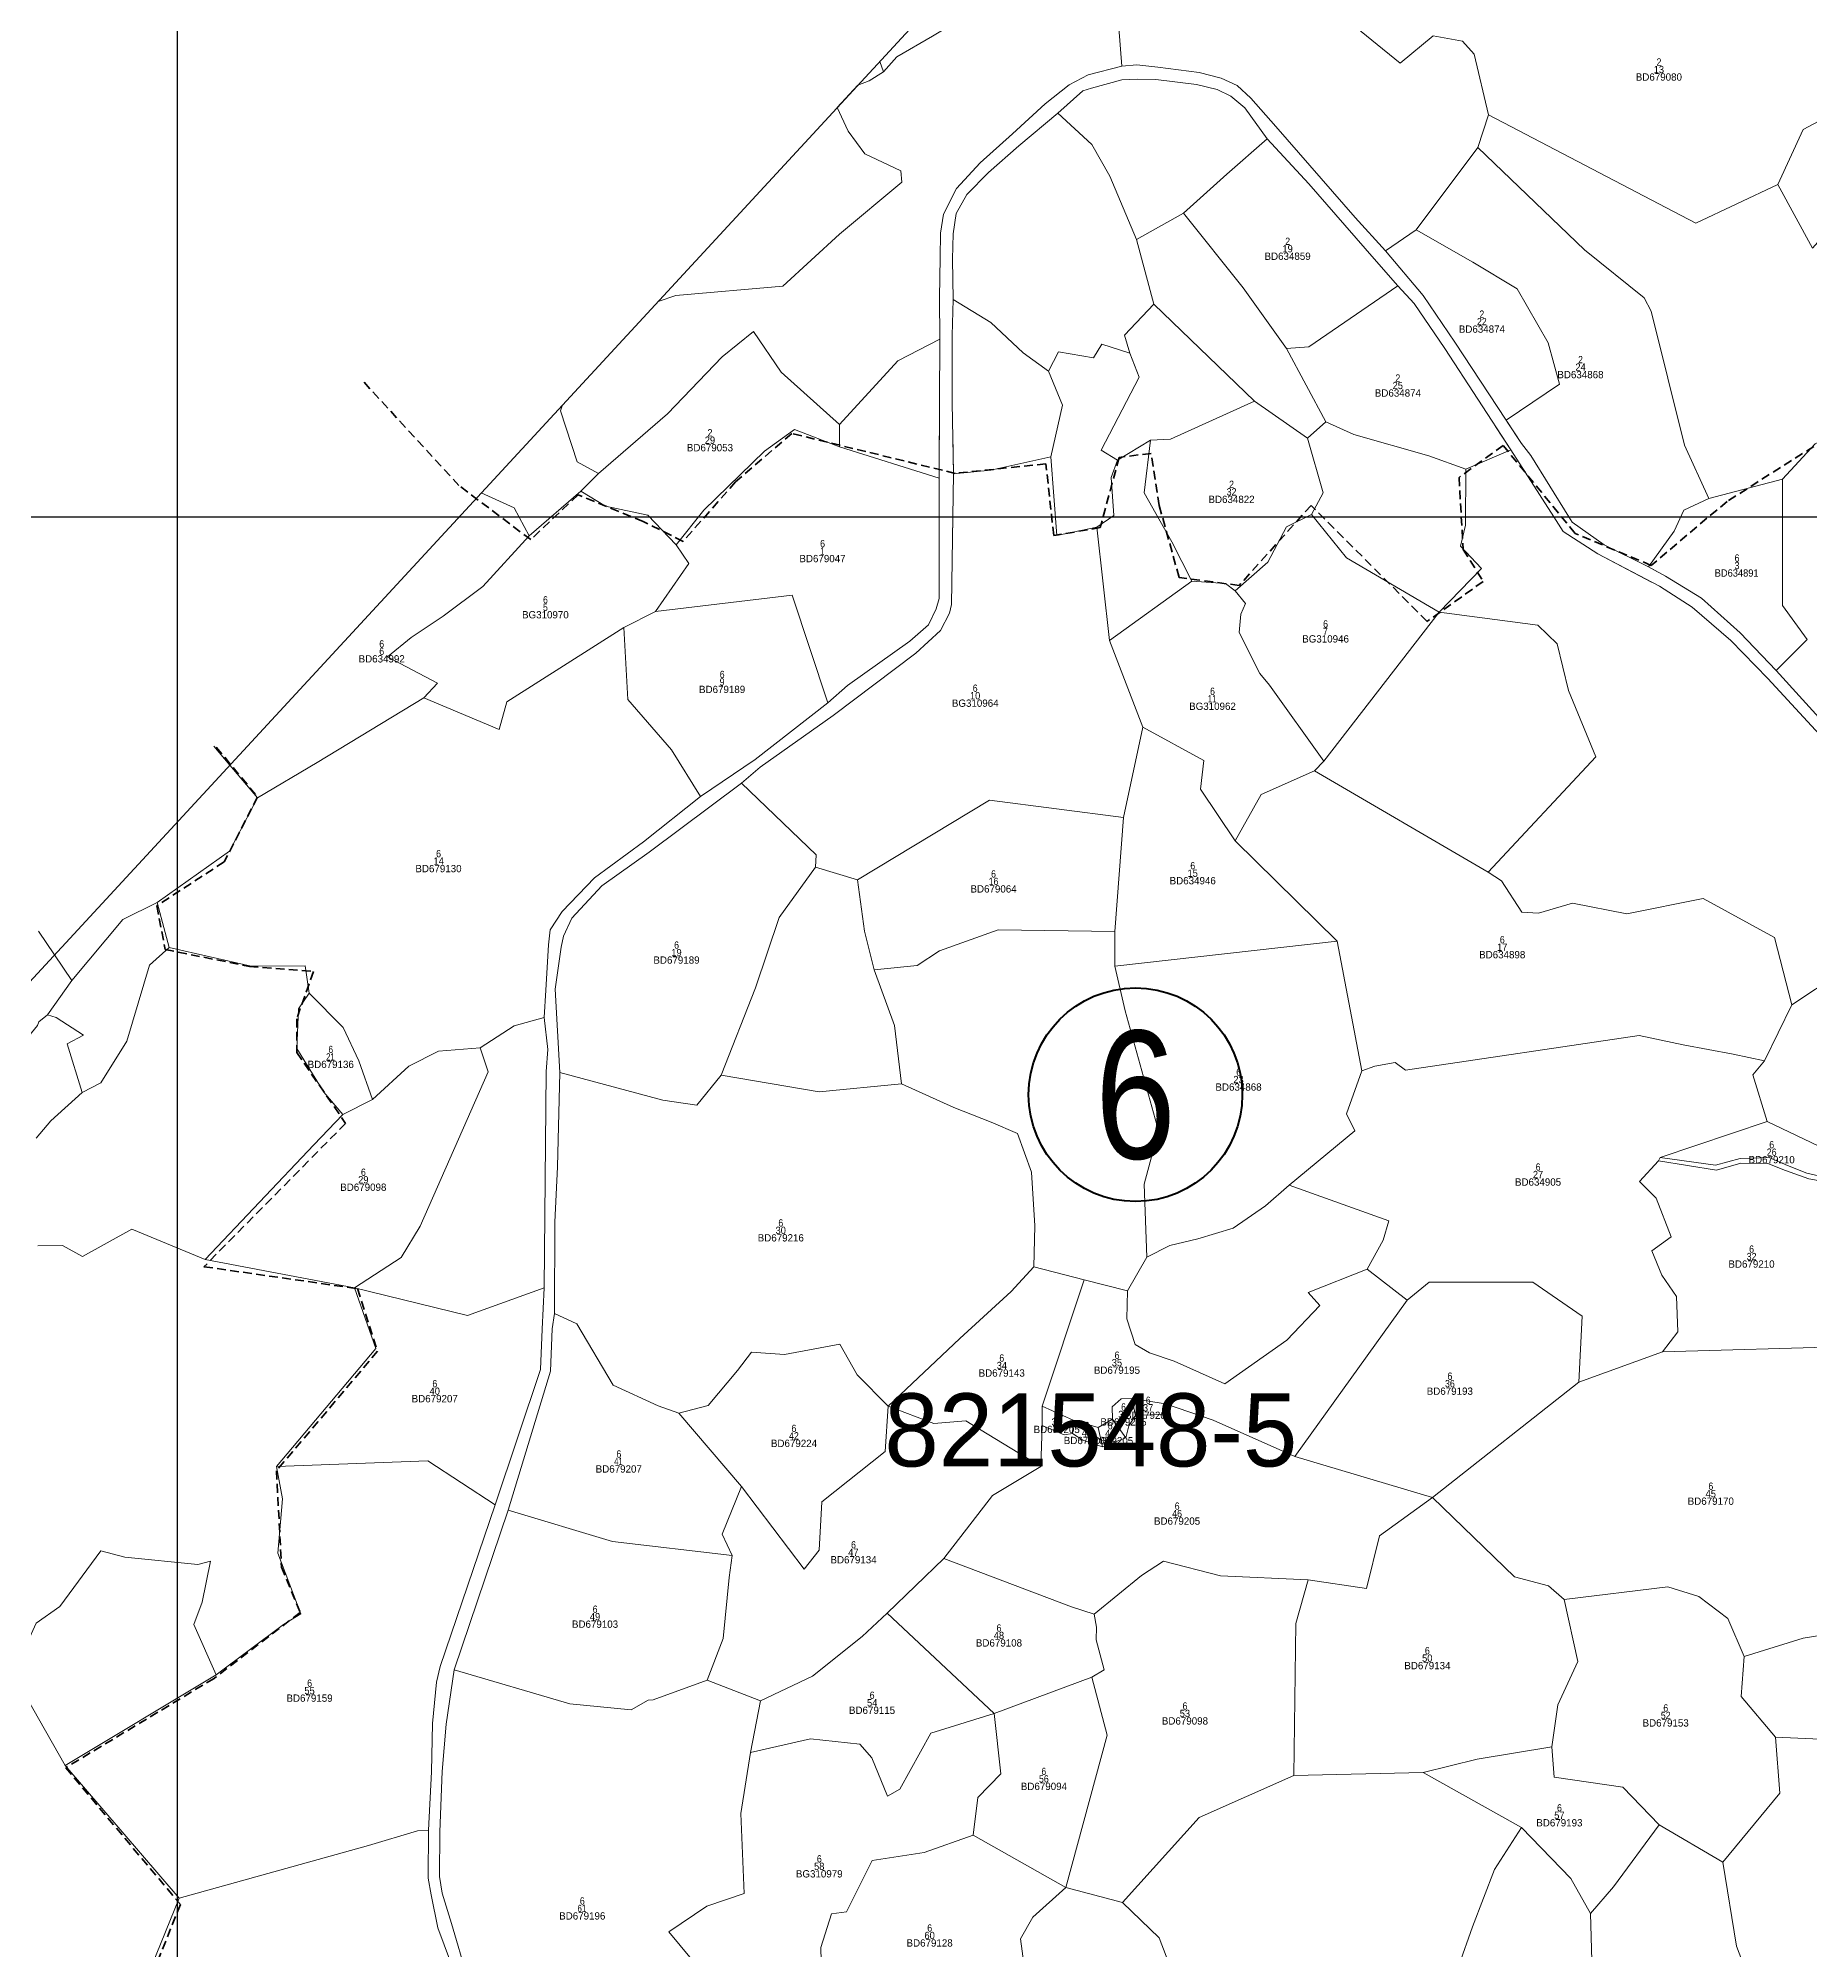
# Model space of a CAD drawing. Header units: metres. Extents: x 547915 to 556085, y 1814738 to 1822008.
# Drawn here: x 548924 to 549894, y 1819215 to 1820262 of the extents above; entities that cross this region are included whole.
import ezdxf
from ezdxf.enums import TextEntityAlignment as Align

# ---------------------------------------------------------------- set-up
doc = ezdxf.new("R2010")
doc.units = ezdxf.units.M
doc.header["$LTSCALE"] = 1.6
doc.linetypes.add('MEDIUM_DASHED', pattern=[4.5, 3, -1.5])
for name, color, linetype, lineweight in [('10', 7, 'Continuous', 13), ('23', 7, 'Continuous', 13), ('34', 7, 'MEDIUM_DASHED', 35), ('46', 7, 'Continuous', 35), ('54', 7, 'Continuous', 25)]:
    doc.layers.add(name, color=color, linetype=linetype, lineweight=lineweight)
doc.layers.add('20', color=7, linetype='Continuous')
doc.layers.add('55', color=7, linetype='Continuous')

msp = doc.modelspace()

# ---------------------------------------------------------------- linework, layer by layer
at = {"layer": '10'}
for p, q in [((549386.46, 1820243.69), (549384.39, 1820249.31)), ((549372.39, 1820236.31), (549361.09, 1820224.08)), ((549661.33, 1820145.66), (549678.08, 1820157.2)), ((549534.51, 1820116.46), (549589.51, 1820063.34)), ((549607.06, 1820092.21), (549628.61, 1820051.95)), ((549618.67, 1820043.04), (549589.51, 1820063.34)), ((549532.72, 1820041.97), (549514.66, 1820031)), ((549362.42, 1820038.29), (549416.91, 1820021.13)), ((549729.82, 1820036.67), (549705.21, 1820026.02)), ((549220.82, 1820013.96), (549230.37, 1820023.73)), ((549503.29, 1819994.29), (549510.25, 1819932.25)), ((549690.72, 1819947.68), (549627.45, 1819866.16)), ((549510.25, 1819932.25), (549528.4, 1819884.78)), ((549028.56, 1819864.02), (549019.86, 1819874.32)), ((549043.74, 1819846.05), (549028.56, 1819864.02)), ((549627.45, 1819866.16), (549622.4, 1819860.87)), ((549622.4, 1819860.87), (549717.54, 1819805.39)), ((549349.27, 1819808.06), (549372.31, 1819801.26)), ((548995.47, 1819764.1), (548988.86, 1819788.8)), ((549634.85, 1819767.59), (549648.25, 1819696.61)), ((549910.2, 1819750.36), (549883.69, 1819732.72)), ((548928.75, 1819727.23), (548942.08, 1819746)), ((549883.69, 1819732.72), (549868.79, 1819702.04)), ((549870.32, 1819668.86), (549811.64, 1819649.25)), ((549530.69, 1819594.6), (549520.09, 1819576.12)), ((549473.38, 1819513.09), (549496.4, 1819582.21)), ((549813.01, 1819542.82), (549918.51, 1819545.69)), ((549540.85, 1819514.32), (549522.34, 1819517.29)), ((549522.34, 1819517.29), (549524.43, 1819507.86)), ((549767.22, 1819526.14), (549687, 1819463)), ((549274.41, 1819509.11), (549308.83, 1819468.99)), ((549473.26, 1819502.35), (549473.38, 1819513.09)), ((549490.39, 1819505.4), (549489.89, 1819498)), ((549503.93, 1819501.28), (549506.46, 1819490.82)), ((549511.93, 1819505.94), (549519.13, 1819495.7)), ((549611.62, 1819485.52), (549687, 1819463)), ((549388.41, 1819399.71), (549447.06, 1819344.79)), ((549435.49, 1819278.07), (549486.28, 1819249.42)), ((549517.32, 1819241.21), (549486.28, 1819249.42))]:
    msp.add_line(p, q, dxfattribs=at)
for points in [[(549386.46, 1820243.69), (549393.79, 1820251.83), (549413.28, 1820263.2), (549476.48, 1820301.23), (549513.36, 1820326.44)], [(549513.36, 1820326.44), (549513.46, 1820291.17), (549516.97, 1820246.66)], [(549687.47, 1820263.41), (549669.4, 1820248.37), (549638.22, 1820273.47), (549613.1, 1820291.44), (549587.01, 1820309.4)], [(549687.47, 1820263.41), (549703.52, 1820260.5), (549709.8, 1820253.24), (549717.75, 1820220.05)], [(549948, 1820262.01), (549918, 1820227.01), (549890, 1820212.01), (549875.99, 1820182.02)], [(549372.39, 1820236.31), (549378.66, 1820238.68), (549386.46, 1820243.69)], [(549970.99, 1820245), (549965.99, 1820227.01), (549894.99, 1820147.02), (549875.99, 1820182.02)], [(549361.09, 1820224.08), (549367.21, 1820211.06), (549376.25, 1820198.81), (549395.88, 1820189.39), (549396.46, 1820183.18), (549362.33, 1820154.81), (549331.44, 1820126.19), (549272.81, 1820121.12), (549263.07, 1820117.95)], [(549482, 1820220.93), (549500.44, 1820203.87), (549510.3, 1820186.57), (549524.9, 1820151.81), (549534.51, 1820116.46)], [(549678.08, 1820157.2), (549711.9, 1820202.28), (549717.75, 1820220.05)], [(549717.75, 1820220.05), (549831.21, 1820160.8), (549875.99, 1820182.02)], [(549596.47, 1820206.9), (549574.42, 1820187.59), (549550.71, 1820166.15), (549524.9, 1820151.81)], [(549838.3, 1820010.04), (549824.93, 1820039.22), (549806.68, 1820112.62), (549802.81, 1820119.87), (549770.17, 1820146.15), (549711.9, 1820202.28)], [(549550.71, 1820166.15), (549583.39, 1820125.35), (549607.06, 1820092.21)], [(549727.28, 1820052.98), (549756.47, 1820072.61), (549750.41, 1820095.15), (549733.32, 1820124.86), (549709.02, 1820139.32), (549678.08, 1820157.2)], [(549607.06, 1820092.21), (549619.34, 1820093.06), (549668.07, 1820126.49)], [(549476.81, 1820079.81), (549462.86, 1820089.67), (549445.16, 1820106.44), (549424.66, 1820118.88)], [(549534.51, 1820116.46), (549518.38, 1820099.47), (549521.33, 1820089.66)], [(549362.44, 1820050.6), (549330.49, 1820079.24), (549315.24, 1820101.5), (549298.14, 1820087.61), (549268.29, 1820056.43), (549230.37, 1820023.73)], [(549417.28, 1820097.17), (549394.29, 1820085.42), (549362.44, 1820050.6), (549362.42, 1820038.29)], [(549521.33, 1820089.66), (549506.02, 1820094.59), (549501.49, 1820086.95), (549482.3, 1820090.38), (549476.81, 1820079.81)], [(549514.66, 1820031), (549505.57, 1820036.43), (549526.47, 1820076.49), (549521.33, 1820089.66)], [(549476.81, 1820079.81), (549484.51, 1820061.11), (549478.08, 1820032.87)], [(549230.37, 1820023.73), (549218.72, 1820030.14), (549209.65, 1820057.98), (549210.8, 1820061.34)], [(549589.51, 1820063.34), (549543.59, 1820042.56), (549532.72, 1820041.97)], [(549620.73, 1820001.27), (549627.13, 1820013.15), (549618.67, 1820043.04), (549628.61, 1820051.95)], [(549705.21, 1820026.02), (549684.95, 1820033.41), (549644, 1820045.09), (549628.61, 1820051.95)], [(549362.42, 1820038.29), (549337.82, 1820047.69), (549321.42, 1820035.9), (549288.1, 1820003.57), (549273.02, 1819984.54), (549257.54, 1820000.87), (549234.29, 1820005.75), (549220.82, 1820013.96)], [(549273.02, 1819984.54), (549288.1, 1820003.57), (549321.42, 1820035.9), (549337.82, 1820047.69), (549362.42, 1820038.29), (549416.91, 1820021.13)], [(549503.29, 1819994.29), (549512.6, 1820000.68), (549511.14, 1820021.53), (549514.66, 1820031), (549532.72, 1820041.97), (549529.22, 1820013.08), (549544.25, 1819986.36), (549555.25, 1819964.76)], [(549620.73, 1820001.27), (549607.08, 1819994.53), (549596.91, 1819975.05), (549579.08, 1819959.37), (549573.67, 1819963.49), (549555.25, 1819964.76), (549544.25, 1819986.36), (549529.22, 1820013.08), (549532.72, 1820041.97)], [(549913.65, 1820047.65), (549896.51, 1820039.92), (549878.62, 1820020.65), (549838.3, 1820010.04)], [(549878.62, 1820020.65), (549896.51, 1820039.92), (549913.65, 1820047.65), (549931.65, 1820035.04), (549934.56, 1820024.69)], [(549478.08, 1820032.87), (549445.24, 1820025.52), (549424.76, 1820023.5)], [(549503.29, 1819994.29), (549481.44, 1819989.79), (549478.08, 1820032.87), (549445.24, 1820025.52), (549424.76, 1820023.5)], [(549478.08, 1820032.87), (549481.44, 1819989.79), (549503.29, 1819994.29), (549512.6, 1820000.68), (549511.14, 1820021.53), (549514.66, 1820031)], [(549729.82, 1820036.67), (549705.21, 1820026.02), (549705.15, 1819995.33), (549702.28, 1819983.98), (549713.83, 1819971.66), (549690.72, 1819947.68)], [(549620.73, 1820001.27), (549639.93, 1819977.55), (549690.72, 1819947.68), (549713.83, 1819971.66), (549702.28, 1819983.98), (549705.15, 1819995.33), (549705.21, 1820026.02)], [(549805.36, 1819972.62), (549819.37, 1819992.18), (549824.65, 1820003.6), (549838.3, 1820010.04), (549878.62, 1820020.65)], [(549875.16, 1819915.85), (549892.12, 1819932.71), (549878.6, 1819951.43), (549878.62, 1820020.65)], [(549220.82, 1820013.96), (549192.51, 1819989.54), (549184.27, 1820004.86), (549166.27, 1820013.12)], [(549166.27, 1820013.12), (549184.27, 1820004.86), (549192.51, 1819989.54)], [(549273.02, 1819984.54), (549257.54, 1820000.87), (549234.29, 1820005.75), (549220.82, 1820013.96), (549192.51, 1819989.54)], [(549805.36, 1819972.62), (549819.37, 1819992.18), (549824.65, 1820003.6), (549838.3, 1820010.04)], [(549690.72, 1819947.68), (549639.93, 1819977.55), (549620.73, 1820001.27), (549607.08, 1819994.53), (549596.91, 1819975.05), (549579.08, 1819959.37)], [(549192.51, 1819989.54), (549167.21, 1819961.9), (549145.45, 1819945.54), (549127.89, 1819933.94), (549114.86, 1819923.38), (549142.34, 1819908.92), (549134.81, 1819900.82)], [(549273.02, 1819984.54), (549279.84, 1819974.39), (549261.67, 1819948.12), (549244.27, 1819939.31)], [(549356, 1819898.14), (549336.39, 1819957.11), (549261.67, 1819948.12)], [(549579.08, 1819959.37), (549573.67, 1819963.49), (549555.25, 1819964.76), (549510.25, 1819932.25)], [(549579.08, 1819959.37), (549584.71, 1819952.48), (549582.08, 1819946.7), (549581.24, 1819936.63), (549592.46, 1819914.13), (549597.8, 1819907.72), (549627.45, 1819866.16)], [(549690.72, 1819947.68), (549744.61, 1819940.72), (549755.21, 1819930.4), (549761.4, 1819904.91), (549776.38, 1819868.59), (549717.54, 1819805.39)], [(549244.27, 1819939.31), (549180.32, 1819898.74), (549176.09, 1819883.53), (549134.81, 1819900.82)], [(549244.27, 1819939.31), (549246.56, 1819900.02), (549270.38, 1819872.33), (549286.35, 1819846.75)], [(549043.74, 1819846.05), (549076.43, 1819865.38), (549134.81, 1819900.82)], [(549372.31, 1819801.26), (549444.42, 1819844.77), (549517.92, 1819835.32), (549528.4, 1819884.78)], [(549528.4, 1819884.78), (549561.8, 1819866.61), (549560.05, 1819850.79), (549579.07, 1819822.48)], [(549028.56, 1819864.02), (549043.74, 1819846.05), (549028.39, 1819816.84), (548988.86, 1819788.8)], [(549308.78, 1819854.14), (549349.66, 1819814.81), (549349.27, 1819808.06)], [(549579.07, 1819822.48), (549593.14, 1819847.91), (549622.4, 1819860.87)], [(549072.1, 1819739.2), (549069.86, 1819754.1), (549040.24, 1819753.92), (548995.47, 1819764.1), (548988.86, 1819788.8), (549028.39, 1819816.84), (549043.74, 1819846.05)], [(549517.92, 1819835.32), (549513.07, 1819772.93), (549513.19, 1819753.84), (549634.85, 1819767.59), (549579.07, 1819822.48)], [(549349.27, 1819808.06), (549329.37, 1819780.52), (549316.33, 1819742.02), (549297.58, 1819694.32)], [(549372.31, 1819801.26), (549376.1, 1819773.02), (549381.38, 1819751.93)], [(549717.54, 1819805.39), (549724.74, 1819800.66), (549735.85, 1819783.47), (549744.97, 1819782.91), (549763.73, 1819788.39), (549793.46, 1819782.54), (549835.29, 1819791.02), (549874.28, 1819769.65), (549883.69, 1819732.72)], [(548942.08, 1819746), (548970.02, 1819779.52), (548988.86, 1819788.8)], [(548942.08, 1819746), (548932.61, 1819760.12), (548923.9, 1819773.12)], [(549513.07, 1819772.93), (549449.28, 1819773.74), (549417.12, 1819762.31), (549404.92, 1819754.38), (549381.38, 1819751.93)], [(548995.47, 1819764.1), (548984.64, 1819754.39), (548972.22, 1819712.93), (548958, 1819690.12), (548947.79, 1819684.71)], [(548995.47, 1819764.1), (549040.24, 1819753.92), (549069.86, 1819754.1), (549072.1, 1819739.2), (549066.2, 1819730.65), (549065.37, 1819708.76), (549080.07, 1819684.9), (549090.41, 1819672.79), (549074.59, 1819656.18), (549015.07, 1819593.37)], [(549381.38, 1819751.93), (549392.49, 1819721.47), (549396.37, 1819689.56)], [(549536.99, 1819663.68), (549518.74, 1819729.52), (549513.19, 1819753.84)], [(549072.1, 1819739.2), (549066.2, 1819730.65), (549065.37, 1819708.76), (549080.07, 1819684.9), (549090.41, 1819672.79)], [(549106.71, 1819681.01), (549099.3, 1819702.11), (549090.69, 1819720.34), (549072.1, 1819739.2)], [(548881.19, 1819704.44), (548883.89, 1819702.61), (548895.66, 1819700.62), (548904.56, 1819700.44), (548910.88, 1819706.38), (548923.43, 1819721.5), (548924.07, 1819723.44), (548928.75, 1819727.23)], [(548947.79, 1819684.71), (548939.51, 1819711.47), (548948.5, 1819716.2), (548933.62, 1819725.89), (548928.75, 1819727.23)], [(549200.73, 1819725.8), (549184.23, 1819721.25), (549165.6, 1819709.19)], [(549868.79, 1819702.04), (549851.7, 1819705.66), (549824.22, 1819710.91), (549800.1, 1819716), (549672.24, 1819697.02), (549666.53, 1819701.18), (549655.43, 1819699.2), (549648.25, 1819696.61)], [(549165.6, 1819709.19), (549142.82, 1819707.33), (549126.7, 1819699.09), (549106.71, 1819681.01), (549090.41, 1819672.79)], [(549165.6, 1819709.19), (549170.12, 1819695.99), (549132.89, 1819611.54), (549122.46, 1819594.32), (549096.89, 1819577.84)], [(549209.21, 1819695.63), (549265.62, 1819680.54), (549284.3, 1819677.85), (549297.58, 1819694.32)], [(549608.52, 1819633.98), (549644.55, 1819663.81), (549639.88, 1819673), (549648.25, 1819696.61)], [(549868.79, 1819702.04), (549862.38, 1819694.41), (549870.32, 1819668.86), (549930.35, 1819640.2)], [(548922.63, 1819659.75), (548930.65, 1819669.19), (548947.79, 1819684.71)], [(549396.37, 1819689.56), (549351.23, 1819685.19), (549297.58, 1819694.32)], [(549396.37, 1819689.56), (549424.98, 1819676.56), (549445.45, 1819668.57), (549459.75, 1819662.29), (549467.41, 1819641.05), (549469.28, 1819611.66), (549468.75, 1819589.32)], [(549090.41, 1819672.79), (549074.59, 1819656.18), (549015.07, 1819593.37), (549096.89, 1819577.84)], [(549530.69, 1819594.6), (549529.16, 1819634.52), (549536.99, 1819663.68)], [(549810.76, 1819647.39), (549800.4, 1819636.09), (549809.38, 1819626.93), (549817.77, 1819605.75), (549807.17, 1819597.98), (549812.59, 1819584.65), (549820.58, 1819573.14), (549821.38, 1819553.66), (549813.01, 1819542.82), (549767.22, 1819526.14)], [(549530.69, 1819594.6), (549543.15, 1819600.9), (549558.47, 1819604.61), (549577.85, 1819610.38), (549595.66, 1819622.72), (549608.52, 1819633.98)], [(549651.31, 1819588.11), (549660.05, 1819603.94), (549663.04, 1819614.48), (549608.52, 1819633.98)], [(549015.07, 1819593.37), (548975, 1819609.92), (548948, 1819594.98), (548937.01, 1819600.98), (548923.59, 1819600.76)], [(549015.07, 1819593.37), (549096.89, 1819577.84), (549108.5, 1819544.51), (549054.23, 1819480.04), (549057.54, 1819462.29), (549054.94, 1819432.43), (549067.54, 1819399.26), (549058.02, 1819393.53), (549021.14, 1819365.81)], [(549389.11, 1819512.97), (549428.22, 1819550.14), (549456.31, 1819575.86), (549468.75, 1819589.32)], [(549468.75, 1819589.32), (549496.4, 1819582.21), (549520.09, 1819576.12)], [(549520.09, 1819576.12), (549519.63, 1819560.76), (549524.2, 1819546.82), (549532.15, 1819542.16), (549545.62, 1819537.64), (549573.33, 1819525.28), (549607.34, 1819549.12), (549625.43, 1819568.07), (549618.99, 1819575.33), (549651.31, 1819588.11)], [(549651.31, 1819588.11), (549673.15, 1819571.1), (549611.62, 1819485.52)], [(549767.22, 1819526.14), (549768.95, 1819562.3), (549741.97, 1819580.94), (549685.13, 1819580.82), (549673.15, 1819571.1)], [(549096.89, 1819577.84), (549108.5, 1819544.51), (549054.23, 1819480.04)], [(549200.73, 1819577.83), (549158.76, 1819562.64), (549096.89, 1819577.84)], [(549206.36, 1819563.78), (549218.67, 1819558.09), (549238.46, 1819524.47), (549263.2, 1819513.15), (549274.41, 1819509.11)], [(549274.41, 1819509.11), (549290.57, 1819513.41), (549306.52, 1819532.46), (549314.14, 1819542.59), (549332.32, 1819541.32), (549362.63, 1819546.87), (549372.01, 1819530.1), (549389.11, 1819512.97)], [(549522.34, 1819517.29), (549516.53, 1819517.02), (549511.59, 1819512.68), (549511.93, 1819505.94), (549503.93, 1819501.28), (549490.39, 1819505.4), (549473.38, 1819513.09)], [(549308.83, 1819468.99), (549343.08, 1819423.77), (549351.19, 1819434.17), (549352.8, 1819460.63), (549387.43, 1819488.22), (549389.11, 1819512.97)], [(549389.11, 1819512.97), (549413.99, 1819503.53), (549431.61, 1819504.92), (549472.69, 1819479.93)], [(549519.13, 1819495.7), (549520.83, 1819502.26), (549524.43, 1819507.86)], [(549524.43, 1819507.86), (549541.05, 1819508.59), (549540.85, 1819514.32)], [(549540.85, 1819514.32), (549566.92, 1819505.27), (549611.62, 1819485.52)], [(549419.45, 1819429.56), (549446.07, 1819464.12), (549472.69, 1819479.93), (549473.26, 1819502.35)], [(549473.26, 1819502.35), (549485.33, 1819497.34), (549489.89, 1819498)], [(549489.89, 1819498), (549495.54, 1819494.34), (549506.46, 1819490.82), (549519.13, 1819495.7)], [(549000.84, 1819243.55), (548938.49, 1819316.2), (549021.14, 1819365.81), (549058.02, 1819393.53), (549067.54, 1819399.26), (549054.94, 1819432.43), (549057.54, 1819462.29), (549054.23, 1819480.04)], [(549173.94, 1819459.03), (549137.01, 1819483.04), (549054.23, 1819480.04)], [(549303.57, 1819431.3), (549298.08, 1819442.84), (549308.83, 1819468.99)], [(549181.02, 1819456.04), (549238.05, 1819438.97), (549303.57, 1819431.3)], [(549687, 1819463), (549658.04, 1819441.97), (549650.85, 1819413.24), (549618.91, 1819417.92)], [(549687, 1819463), (549731.88, 1819419.47), (549750.56, 1819414.57), (549759.12, 1819407.07)], [(549021.14, 1819365.81), (549008.92, 1819393.41), (549013.54, 1819405.65), (549017.97, 1819428.22), (549011.11, 1819426.35), (548971.18, 1819430.26), (548958, 1819433.78), (548935.54, 1819403.38), (548922.57, 1819394.17), (548910.09, 1819366.37)], [(549290.03, 1819362.89), (549298.73, 1819385.74), (549302.01, 1819419.22), (549303.57, 1819431.3)], [(549319.16, 1819351.6), (549347.63, 1819365.15), (549374.84, 1819386.89), (549388.41, 1819399.71), (549419.45, 1819429.56)], [(549501.89, 1819399.03), (549489.45, 1819403.04), (549419.45, 1819429.56)], [(549618.91, 1819417.92), (549571.03, 1819420.05), (549539.8, 1819428.22), (549527.71, 1819420.23), (549501.89, 1819399.03)], [(549611.03, 1819310.83), (549612.15, 1819393.99), (549618.91, 1819417.92)], [(549759.12, 1819407.07), (549815.77, 1819414.16), (549832.82, 1819408.77), (549848.68, 1819396.67), (549857.58, 1819376)], [(549966.07, 1819414.96), (549933.06, 1819392.91), (549890.03, 1819385.92), (549857.58, 1819376)], [(549752.39, 1819326.53), (549755.58, 1819349.53), (549766.64, 1819373.22), (549759.12, 1819407.07)], [(549501.89, 1819399.03), (549503, 1819392.02), (549502.91, 1819385.13), (549507.26, 1819368.71), (549500.44, 1819364.55), (549447.06, 1819344.79)], [(549857.58, 1819376), (549856, 1819354), (549874.77, 1819331.85)], [(549021.14, 1819365.81), (548938.49, 1819316.2), (548910.09, 1819366.37)], [(549151.5, 1819368.56), (549214.84, 1819350.01), (549248.38, 1819346.79), (549257.59, 1819352.1), (549260.39, 1819352.17), (549290.03, 1819362.89)], [(549290.03, 1819362.89), (549319.16, 1819351.6), (549313.61, 1819323.28)], [(549486.28, 1819249.42), (549508.99, 1819332.95), (549500.44, 1819364.55)], [(549953.89, 1819351.18), (549917.61, 1819338.47), (549899.22, 1819330.73), (549874.77, 1819331.85)], [(549447.06, 1819344.79), (549412.3, 1819334.04), (549395.4, 1819303.24), (549388.71, 1819299.51), (549380.12, 1819320.4), (549373.5, 1819327.87), (549346.57, 1819330.82), (549313.61, 1819323.28)], [(549447.06, 1819344.79), (549450.77, 1819311.72), (549438.17, 1819298.82), (549435.49, 1819278.07)], [(549874.77, 1819331.85), (549877.09, 1819301.15), (549845.98, 1819263.41)], [(549313.61, 1819323.28), (549308.39, 1819289.92), (549310.22, 1819246.25), (549289.82, 1819239.18), (549268.94, 1819225.2), (549281.31, 1819210.18), (549273.92, 1819175.9)], [(549752.39, 1819326.53), (549711.45, 1819319.77), (549682, 1819312.34)], [(549811.13, 1819283.8), (549791.26, 1819304.43), (549753.59, 1819309.93), (549752.39, 1819326.53)], [(548951.83, 1819175.4), (548985.95, 1819206.78), (549000.84, 1819243.55), (548938.49, 1819316.2)], [(549611.03, 1819310.83), (549559.24, 1819287.81), (549517.32, 1819241.21)], [(549735.79, 1819282.28), (549682, 1819312.34), (549611.03, 1819310.83)], [(549137.47, 1819280.83), (549131.38, 1819280.55), (549104.55, 1819272.41), (549000.84, 1819243.55)], [(549435.49, 1819278.07), (549408.67, 1819268.7), (549380.22, 1819264.15), (549366.25, 1819236.21), (549358.1, 1819234.94), (549352.11, 1819216.61), (549353.32, 1819171.62)], [(549705.63, 1819017.09), (549699.6, 1819026.09), (549691.66, 1819041.62), (549687.24, 1819074.71), (549692.92, 1819123.96), (549692.08, 1819134.57), (549694.01, 1819185.53), (549709, 1819228), (549721.04, 1819259.32), (549735.79, 1819282.28)], [(549773.47, 1819235.17), (549762.71, 1819254.42), (549735.79, 1819282.28)], [(549773.47, 1819235.17), (549786.05, 1819249.78), (549811.13, 1819283.8), (549845.98, 1819263.41)], [(549880.18, 1819167.83), (549867.92, 1819179.55), (549853.51, 1819217.33), (549845.98, 1819263.41)], [(549486.28, 1819249.42), (549468.22, 1819233.26), (549461.53, 1819221.37), (549463.27, 1819207.79), (549447.5, 1819186.88)], [(549000.84, 1819243.55), (548985.95, 1819206.78), (548951.83, 1819175.4)], [(549517.32, 1819241.21), (549537.33, 1819221.91), (549543.52, 1819205.73), (549544.02, 1819194.77), (549536.24, 1819164.17)], [(549802.56, 1819082.07), (549810.01, 1819101.33), (549811.16, 1819109.37), (549801.69, 1819133.77), (549790.73, 1819152.93), (549775.99, 1819167.07), (549780.45, 1819187.28), (549774.26, 1819209.46), (549773.47, 1819235.17)]]:
    msp.add_lwpolyline(points, dxfattribs=at)
at = {"layer": '23'}
for p, q in [((549735.7, 1820040.16), (549727.28, 1820052.98)), ((549735.7, 1820040.16), (549727.91, 1820052.02)), ((549417.02, 1820044.4), (549416.91, 1820021.13)), ((549424.76, 1820023.5), (549424.37, 1820045.08)), ((549729.82, 1820036.67), (549721.58, 1820049.38)), ((549416.91, 1820021.13), (549416.91, 1820000)), ((549806.92, 1819964.25), (549777.46, 1819979.64)), ((549805.36, 1819972.62), (549781.04, 1819984.63)), ((549805.36, 1819972.62), (549810.13, 1819969.9)), ((549151.5, 1819368.56), (549181.02, 1819456.04))]:
    msp.add_line(p, q, dxfattribs=at)
for points in [[(549516.97, 1820246.66), (549498.61, 1820241.96), (549488.1, 1820236.57), (549474.99, 1820226.18), (549457.03, 1820209.62), (549439.41, 1820193.72), (549426.46, 1820179.73), (549419.29, 1820165.68), (549417.63, 1820155.22), (549417.52, 1820141.75), (549417.11, 1820120.12), (549417.28, 1820097.17)], [(549482, 1820220.93), (549495.69, 1820233.15), (549500.35, 1820234.77), (549517.02, 1820239.27), (549525.78, 1820239.58), (549535.61, 1820239.47), (549557.87, 1820236.75), (549569.2, 1820233.87), (549576.65, 1820230.36), (549584.33, 1820223.99), (549596.47, 1820206.9)], [(549661.33, 1820145.66), (549644.71, 1820163.8), (549601.3, 1820213.72), (549587.66, 1820229.17), (549580.01, 1820236.05), (549571.39, 1820240.12), (549559.2, 1820243.31), (549536.57, 1820246.18), (549525.22, 1820247.41), (549516.97, 1820246.66)], [(549424.66, 1820118.88), (549424.34, 1820141.13), (549424.65, 1820155.01), (549426.31, 1820166.01), (549432.05, 1820176.43), (549444, 1820188.56), (549460.62, 1820203.1), (549482, 1820220.93)], [(549596.47, 1820206.9), (549619.25, 1820182.24), (549639.04, 1820159.63), (549656.43, 1820139.72), (549668.07, 1820126.49)], [(549661.33, 1820145.66), (549681.99, 1820121.19), (549699.25, 1820095.64), (549727.28, 1820052.98)], [(549729.82, 1820036.67), (549693.84, 1820092.2), (549677, 1820116.86), (549668.07, 1820126.49)], [(549424.76, 1820023.5), (549424.06, 1820062.34), (549424.1, 1820099.2), (549424.66, 1820118.88)], [(549417.28, 1820097.17), (549417.1, 1820062.8), (549416.91, 1820021.13)], [(549777.46, 1819979.64), (549758.58, 1819991.97), (549753.41, 1820000), (549729.82, 1820036.67)], [(549963.99, 1819791.42), (549944.02, 1819824.35), (549932.07, 1819842.43), (549914.08, 1819864.26), (549870.56, 1819911.45), (549850.4, 1819932.31), (549829.26, 1819950.43), (549811.29, 1819961.96), (549777.46, 1819979.64), (549758.58, 1819991.97), (549753.41, 1820000), (549729.82, 1820036.67)], [(549761.58, 1820000), (549740.77, 1820033.54), (549735.7, 1820040.16)], [(549761.58, 1820000), (549740.77, 1820033.54), (549735.7, 1820040.16)], [(549308.78, 1819854.14), (549318.88, 1819862.88), (549358.85, 1819891.18), (549404.25, 1819925.4), (549417.61, 1819937.81), (549422.65, 1819947.18), (549423.64, 1819951.98), (549424.39, 1820000), (549424.76, 1820023.5)], [(549416.91, 1820021.13), (549416.91, 1820000), (549416.91, 1819988.16)], [(549424.2, 1819987.74), (549424.39, 1820000), (549424.76, 1820023.5)], [(549416.91, 1820000), (549416.91, 1819955.19), (549415.32, 1819949.52), (549411.06, 1819940.74), (549400.9, 1819931.93), (549366.78, 1819907.68), (549356, 1819898.14)], [(549781.04, 1819984.63), (549763.45, 1819996.98), (549761.58, 1820000)], [(549805.36, 1819972.62), (549781.04, 1819984.63), (549763.45, 1819996.98), (549761.58, 1820000)], [(549805.36, 1819972.62), (549814.5, 1819967.42), (549834.24, 1819955.51), (549855.48, 1819936.36), (549875.16, 1819915.85)], [(549875.16, 1819915.85), (549918.49, 1819868.15), (549937.11, 1819845.97), (549949.36, 1819828.34), (549956.97, 1819816.63)], [(549356, 1819898.14), (549316.15, 1819867.15), (549286.35, 1819846.75)], [(549209.21, 1819695.63), (549206.68, 1819741.4), (549210.08, 1819764.32), (549211.22, 1819770.41), (549215.78, 1819780.25), (549232.24, 1819797.95), (549258.24, 1819816.26), (549308.78, 1819854.14)], [(549286.35, 1819846.75), (549255.02, 1819822.06), (549228.2, 1819802.23), (549210.53, 1819783.8), (549203.91, 1819773.84), (549203.02, 1819765.52), (549201.68, 1819740.78), (549200.73, 1819725.8)], [(549200.73, 1819725.8), (549202.65, 1819708.35), (549201.84, 1819696.25), (549200.73, 1819577.83)], [(549209.21, 1819695.63), (549208, 1819644), (549206.55, 1819613.74), (549206.36, 1819563.78)], [(549918.51, 1819545.69), (549911.96, 1819567.09), (549910.01, 1819582.61), (549905.81, 1819595.1), (549906.02, 1819602.7), (549909.77, 1819611.45), (549918.4, 1819627.4), (549924.78, 1819636.02), (549913.05, 1819635.55), (549902.19, 1819635.76), (549892.98, 1819637.52), (549880.23, 1819642.04), (549870.67, 1819645.9), (549855.74, 1819646.11), (549842.51, 1819642.14), (549810.76, 1819647.39), (549811.64, 1819649.25)], [(549811.64, 1819649.25), (549841.98, 1819644.96), (549855.44, 1819648.54), (549871.29, 1819649.1), (549881.42, 1819644.7), (549891.92, 1819640.5), (549902.33, 1819638.23), (549913.1, 1819638.34), (549930.35, 1819640.2)], [(549173.94, 1819459.03), (549198.72, 1819533.08), (549199.68, 1819555.16), (549200.73, 1819577.83)], [(549181.02, 1819456.04), (549204.18, 1819532.1), (549205.16, 1819555.3), (549206.36, 1819563.78)], [(549137.47, 1819280.83), (549138.97, 1819312.75), (549139.49, 1819339.31), (549141.73, 1819361.85), (549143.71, 1819370.49), (549173.94, 1819459.03)], [(549151.5, 1819368.56), (549147.15, 1819338.97), (549144.93, 1819313.02), (549143.62, 1819280), (549143.4, 1819255.51), (549144.88, 1819246.26), (549149.95, 1819229.8), (549158.51, 1819200.62), (549160.67, 1819190.7), (549161.24, 1819178.15), (549159.45, 1819152.22), (549158.1, 1819130.01), (549156.51, 1819119.65), (549151.4, 1819109.27)], [(549137.47, 1819280.83), (549137.22, 1819254.48), (549138.77, 1819245.52), (549142.49, 1819227.28), (549153.4, 1819198.01), (549154.47, 1819188.67), (549154.22, 1819178.49), (549153.18, 1819152.44), (549152.52, 1819131.45), (549149.35, 1819121.78), (549144.93, 1819111.93), (549135.22, 1819096.96), (549122.06, 1819076.05), (549113.4, 1819063.93), (549104.35, 1819050.7), (549096.89, 1819042.42), (549086.34, 1819036.16), (549075.13, 1819029.91), (549054.14, 1819018.52)]]:
    msp.add_lwpolyline(points, dxfattribs=at)
at = {"layer": '34'}
for points in [[(549913.98, 1820050.06), (549848.29, 1820008.43), (549806.69, 1819973.37), (549765.08, 1819990.9), (549725.67, 1820039.1), (549701.58, 1820021.57), (549703.77, 1819982.13), (549714.72, 1819964.6), (549684.07, 1819942.69), (549620.57, 1820006.23), (549581.15, 1819962.41), (549548.31, 1819966.79), (549537.36, 1820006.23), (549532.98, 1820034.72), (549515.46, 1820032.53), (549505.18, 1819994.08), (549479.68, 1819989.66), (549475.38, 1820028.94), (549425.69, 1820023.76), (549336.26, 1820045.59), (549305.47, 1820019.14), (549276.78, 1819986.51), (549254.89, 1819997.47), (549219.29, 1820012.02), (549193.39, 1819987.49), (549154.08, 1820017.11), (549101.61, 1820074.16)], [(549021.24, 1819873.86), (549043.83, 1819846.47), (549025.56, 1819811.04), (548988.64, 1819787.02), (548993.26, 1819763.01), (549039.41, 1819753.77), (549074.48, 1819751), (549065.25, 1819725.14), (549065.25, 1819725.14), (549065.25, 1819706.66), (549092.02, 1819667.87), (549014.49, 1819589.35), (549098.48, 1819577.35), (549109.55, 1819543.17), (549054.17, 1819477.59), (549056.94, 1819424.94), (549067.09, 1819400), (549020.02, 1819363.97), (548938.78, 1819315.02), (549001.54, 1819240.2), (548986.78, 1819203.25)]]:
    msp.add_lwpolyline(points, dxfattribs=at)
at = {"layer": '34', "linetype": 'Continuous', "lineweight": 40}
msp.add_circle((549524.42, 1819683.55), 58.489, dxfattribs=at)
at = {"layer": '46'}
msp.add_lwpolyline([(549938, 1820823.69), (549467.1, 1820338.87), (548715.35, 1819524.87), (548654.11, 1819458.56)], dxfattribs=at)
at = {"layer": '54'}
for p, q in [((549000, 1817000), (549000, 1821000)), ((548000, 1820000), (556000, 1820000))]:
    msp.add_line(p, q, dxfattribs=at)

# ---------------------------------------------------------------- texts
at = {"layer": '20'}
for s, width, p in [('2', 0.9, (549811.005, 1820246.99)), ('13', 0.95, (549810.97, 1820242.89)), ('19', 0.95, (549607.7, 1820144.76)), ('2', 0.9, (549607.735, 1820148.86)), ('22', 0.9, (549714.03, 1820104.85)), ('2', 0.85, (549714.03, 1820108.95)), ('24', 0.95, (549768.09, 1820079.94)), ('2', 0.85, (549768.05, 1820084.04)), ('25', 0.95, (549668.01, 1820069.87)), ('2', 0.9, (549668.045, 1820073.97)), ('29', 0.95, (549291.465, 1820039.93)), ('2', 0.9, (549291.505, 1820044.03)), ('2', 0.9, (549577.025, 1820015.74)), ('32', 0.9, (549577.03, 1820011.64)), ('6', 0.9, (549353.135, 1819983.31)), ('1', 0.65, (549352.915, 1819979.21)), ('6', 0.9, (549853.745, 1819975.41)), ('BD634891', 0.95, (549853.535, 1819967.21)), ('3', 0.9, (549853.715, 1819971.31)), ('6', 0.9, (549201.415, 1819952.55)), ('5', 0.9, (549201.38, 1819948.45)), ('7', 0.9, (549628.435, 1819935.23)), ('6', 0.9, (549628.485, 1819939.33)), ('6', 0.9, (549111.775, 1819928.41)), ('6', 0.9, (549111.775, 1819924.31)), ('6', 0.9, (549298.155, 1819911.66)), ('9', 0.9, (549298.12, 1819907.56)), ('6', 0.9, (549436.665, 1819904.14)), ('6', 0.9, (549566.595, 1819902.44)), ('10', 0.95, (549436.63, 1819900.04)), ('11', 0.8, (549566.375, 1819898.34)), ('14', 0.95, (549142.94, 1819809.45)), ('6', 0.9, (549142.905, 1819813.55)), ('6', 0.9, (549555.765, 1819806.94)), ('16', 0.9, (549446.71, 1819798.34)), ('6', 0.9, (549446.705, 1819802.44)), ('15', 0.95, (549555.73, 1819802.84)), ('6', 0.9, (549725.235, 1819766.42)), ('19', 0.95, (549273.16, 1819759.37)), ('6', 0.9, (549273.195, 1819763.47)), ('17', 0.95, (549725.18, 1819762.32)), ('21', 0.8, (549083.675, 1819702.25)), ('6', 0.85, (549083.88, 1819706.35)), ('6', 0.85, (549580.87, 1819693.95)), ('23', 0.95, (549580.835, 1819689.85)), ('26', 0.9, (549872.72, 1819650.09)), ('6', 0.9, (549872.725, 1819654.19)), ('6', 0.9, (549101.745, 1819639.1)), ('6', 0.9, (549744.845, 1819641.94)), ('29', 0.95, (549101.705, 1819635)), ('27', 0.95, (549744.8, 1819637.84)), ('30', 0.95, (549330.215, 1819607.27)), ('6', 0.9, (549330.255, 1819611.37)), ('6', 0.9, (549861.705, 1819597.03)), ('32', 0.9, (549861.7, 1819592.93)), ('6', 0.9, (549451.235, 1819537.37)), ('35', 0.95, (549514.275, 1819534.82)), ('6', 0.9, (549514.305, 1819538.92)), ('34', 0.95, (549451.27, 1819533.27)), ('6', 0.9, (549696.555, 1819527.42)), ('40', 0.95, (549140.82, 1819519.22)), ('6', 0.9, (549140.855, 1819523.32)), ('6', 0.85, (549531.39, 1819514.21)), ('36', 0.9, (549696.55, 1819523.32)), ('6', 0.9, (549481.315, 1819506.49)), ('38', 0.95, (549517.845, 1819506.47)), ('6', 0.85, (549517.88, 1819510.57)), ('37', 0.95, (549531.34, 1819510.11)), ('42', 0.9, (549337.45, 1819494.75)), ('6', 0.9, (549337.445, 1819498.85)), ('39', 0.95, (549481.275, 1819502.39)), ('43', 0.95, (549497.82, 1819496.32)), ('6', 0.9, (549497.855, 1819500.42)), ('44', 0.95, (549510.625, 1819496.17)), ('6', 0.9, (549510.585, 1819500.27)), ('6', 0.9, (549241.605, 1819484.82)), ('41', 0.8, (549241.39, 1819480.72)), ('45', 0.95, (549839.365, 1819463.09)), ('6', 0.9, (549839.405, 1819467.19)), ('46', 0.9, (549547.22, 1819452.2)), ('6', 0.9, (549547.225, 1819456.3)), ('47', 0.95, (549370.01, 1819431.02)), ('6', 0.9, (549370.055, 1819435.12)), ('6', 0.9, (549228.595, 1819399.85)), ('49', 0.95, (549228.56, 1819395.75)), ('6', 0.9, (549449.715, 1819389.57)), ('48', 0.95, (549449.675, 1819385.47)), ('6', 0.9, (549684.195, 1819377.14)), ('50', 0.95, (549684.16, 1819373.04)), ('6', 0.9, (549072.305, 1819359.35)), ('55', 0.95, (549072.28, 1819355.25)), ('54', 0.95, (549380.285, 1819348.6)), ('6', 0.9, (549380.245, 1819352.7)), ('6', 0.9, (549551.535, 1819346.86)), ('6', 0.9, (549814.705, 1819345.77)), ('53', 0.95, (549551.495, 1819342.76)), ('52', 0.9, (549814.7, 1819341.67)), ('56', 0.9, (549474.26, 1819306.93)), ('6', 0.85, (549474.26, 1819311.03)), ('57', 0.95, (549756.48, 1819286.98)), ('6', 0.9, (549756.525, 1819291.08)), ('6', 0.9, (549351.335, 1819263.14)), ('58', 0.95, (549351.305, 1819259.04)), ('61', 0.8, (549221.36, 1819235.99)), ('6', 0.9, (549221.575, 1819240.09)), ('60', 0.95, (549411.73, 1819221.18)), ('6', 0.9, (549411.765, 1819225.28))]:
    msp.add_text(s, height=4, dxfattribs=dict(at, width=width)).set_placement(p, align=Align.CENTER)
for s, p in [('BD679080', (549810.96, 1820238.79)), ('BD634859', (549607.7, 1820140.66)), ('BD634874', (549714.07, 1820100.75)), ('BD634868', (549768.02, 1820075.84)), ('BD634874', (549668.085, 1820065.77)), ('BD679053', (549291.47, 1820035.83)), ('BD634822', (549577.02, 1820007.54)), ('BD679047', (549353.085, 1819975.11)), ('BG310970', (549201.385, 1819944.35)), ('BG310946', (549628.49, 1819931.13)), ('BD634992', (549111.77, 1819920.21)), ('BD679189', (549298.12, 1819903.46)), ('BG310964', (549436.7, 1819895.94)), ('BG310962', (549566.585, 1819894.24)), ('BD679130', (549142.86, 1819805.35)), ('BD634946', (549555.765, 1819798.74)), ('BD679064', (549446.74, 1819794.24)), ('BD679189', (549273.16, 1819755.27)), ('BD634898', (549725.2, 1819758.22)), ('BD679136', (549083.88, 1819698.15)), ('BD634868', (549580.84, 1819685.75)), ('BD679210', (549872.69, 1819645.99)), ('BD679098', (549101.71, 1819630.9)), ('BD634905', (549744.81, 1819633.74)), ('BD679216', (549330.25, 1819603.17)), ('BD679210', (549861.67, 1819588.83)), ('BD679143', (549451.2, 1819529.17)), ('BD679195', (549514.27, 1819530.72)), ('BD679207', (549140.805, 1819515.12)), ('BD679193', (549696.51, 1819519.22)), ('BD679205', (549531.36, 1819506.01)), ('BD679205', (549481.28, 1819498.29)), ('BD679205', (549497.81, 1819492.22)), ('BD679205', (549510.55, 1819492.07)), ('BD679205', (549517.85, 1819502.37)), ('BD679224', (549337.485, 1819490.65)), ('BD679207', (549241.56, 1819476.62)), ('BD679170', (549839.37, 1819458.99)), ('BD679205', (549547.19, 1819448.1)), ('BD679134', (549370.095, 1819426.92)), ('BD679103', (549228.56, 1819391.65)), ('BD679108', (549449.68, 1819381.37)), ('BD679134', (549684.235, 1819368.94)), ('BD679159', (549072.27, 1819351.15)), ('BD679115', (549380.2, 1819344.5)), ('BD679098', (549551.5, 1819338.66)), ('BD679153', (549814.67, 1819337.57)), ('BD679094', (549474.305, 1819302.83)), ('BD679193', (549756.49, 1819282.88)), ('BG310979', (549351.305, 1819254.94)), ('BD679196', (549221.575, 1819231.89)), ('BD679128', (549411.73, 1819217.08))]:
    msp.add_text(s, height=4, dxfattribs=at).set_placement(p, align=Align.CENTER)
at = {"layer": '34', "width": 0.85}
msp.add_text('6', height=70, dxfattribs=at).set_placement((549524.42, 1819648.55), align=Align.CENTER)
at = {"layer": '55'}
msp.add_text('821548-5', height=40, dxfattribs=at).set_placement((549500, 1819480), align=Align.CENTER)

doc.saveas('drawing.dxf')
